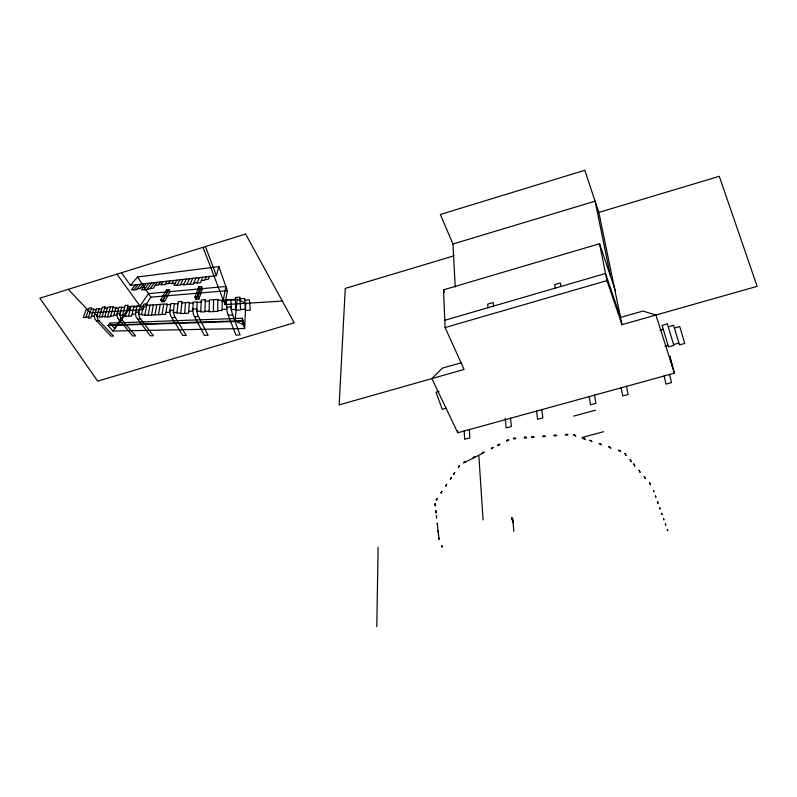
<?xml version="1.0" encoding="UTF-8"?>
<svg xmlns="http://www.w3.org/2000/svg" width="797" height="797" viewBox="0 0 797 797"><rect width="100%" height="100%" fill="white"/><g stroke="black" fill="none" stroke-linecap="round" stroke-linejoin="round"><path stroke-width="1.2" d="M192.774 309.515L192.814 310.8A24.936 19.108 9.5 0 0 193.761 315.064L204.341 335.298L208.097 335.268L198.453 316.469L194.448 316.648M213.407 311.577L213.576 299.702M376.792 626.721L378.107 547.27M244.629 328.494L245.785 303.328L237.217 299.273L223.309 300.23L225.9 286.472L148.511 293.605L139.973 305.968L130.2 306.636L116.631 324.807L114.818 328.623L109.827 323.114L107.904 325.535L113.015 331.064L244.629 328.494L242.198 321.291L242.378 318.252L109.827 323.114M169.851 310.8L169.841 312.025A19.068 14.495 10.7 0 0 170.807 316.11L182.792 335.487L186.269 335.457L175.26 317.465A18.142 13.798 10.6 0 1 173.656 312.573A17.315 13.17 10.6 0 1 173.537 310.591M184.595 313.39L185.571 302.631M237.217 299.273L235.005 320.962L244.769 325.425L242.378 318.252M482.115 453.593L482.713 452.268L484.018 452.019L484.168 452.557L463.545 462.947L464.82 461.324L465.518 461.951M162.12 314.506L163.674 304.145M158.553 314.685L160.197 304.384M155.036 314.855L156.76 304.623M282.337 301.087L224.983 304.593L227.394 290.676L218.856 266.606L137.582 276.987L130.419 285.356L121.523 272.733M151.569 315.024L153.373 304.862M472.8 458.275L474.145 456.631L474.902 457.219M148.142 315.194L150.025 305.092M128.536 316.17L130.847 306.417M130.419 285.356L216.356 275.702L218.856 266.606M107.585 316.887L110.474 307.014M209.392 276.479L208.505 279.179L205.028 279.558M198.911 299.054L202.508 288.624L201.601 286.581L198.732 286.85L194.847 297.181L195.873 299.283L198.911 299.054L197.905 296.942L201.601 286.581M205.965 276.868L204.789 280.235L201.332 280.604M195.873 299.283L199.658 288.893L198.732 286.85M202.587 277.246L200.535 282.716L197.078 283.074L199.24 277.625M195.942 277.994L193.342 284.17L189.945 284.519L192.685 278.362M189.457 278.721L186.727 284.589L183.42 284.928L186.269 279.08M130.2 306.636L128.247 310.511L113.015 331.064M183.121 279.438L180.242 285.077L177.024 285.416L180.012 279.787M176.934 280.126L174.055 285.346L177.233 285.017M164.521 301.595L170.07 291.612L168.974 289.709L166.434 289.949L160.625 299.841L161.851 301.794L164.521 301.595L163.315 299.632L168.974 289.709M161.851 301.794L167.539 291.851L166.434 289.949M173.885 280.474L172.042 283.692L175.141 283.363M168.336 283.553L169.91 280.923M166.942 281.251L164.929 284.499L160.984 284.928L163.066 281.69M68.263 289.331L90.509 312.822L142.633 309.635L150.852 297.161L227.394 290.676M160.187 282.008L158.105 285.137L155.196 285.456M157.328 282.337L153.313 288.215L150.394 288.514M154.508 282.646L150.055 288.982L147.166 289.281M151.709 282.965L146.887 289.67L144.018 289.959L148.949 283.274M146.21 283.583L141.468 289.869L144.297 289.58M143.51 283.891L139.893 288.574L137.144 288.853M140.84 284.19L136.456 289.739L133.727 290.018L138.19 284.489M135.57 284.778L131.405 289.839L134.095 289.56M455.226 287.04L452.935 244.012L595.09 201.173L610.343 275.642M453.971 255.837L345.26 288.424L339.163 404.886L464.103 369.449L445.095 327.567L443.511 289.849L599.553 243.743L615.483 290.845M621.989 324.668L598.826 212.42L719.293 176.316L757.15 286.342L621.989 324.668L606.955 280.604L599.553 243.743M444.786 320.284L605.521 273.481L620.504 317.445L642.94 311.059L655.931 315.044L674.421 373.165L457.757 432.771L431.884 378.585L442.305 368.164L461.304 362.755M445.095 327.567L606.955 280.604M439.017 391.317L436.009 392.164L442.255 409.289L446.24 408.174M668.275 326.76L673.604 325.266L679.423 344.912L684.743 343.437L679.771 326.561L674.431 328.055M660.075 330.197L663.263 329.3M664.897 346.287L668.075 345.4M673.565 344.553L678.875 343.079M573.661 416.114L595.548 410.186M582.009 437.493L603.608 431.705M158.473 284.589L161.402 284.27M165.318 283.871L172.371 283.114M140.601 287.647L143.36 287.358M193.791 283.114L197.198 282.756M180.461 284.649L183.718 284.31M186.817 284.39L190.154 284.051M160.625 299.841L163.315 299.632M194.847 297.181L197.905 296.942M88.696 309.336L86.136 309.515L83.247 317.654L85.837 317.525L89.144 308.031L91.725 307.841L88.198 318.162L90.858 318.033L93.887 308.977L91.276 309.156M104.646 308.23L107.426 308.04M113.064 307.652L115.934 307.453L113.563 316.04L110.634 316.19M127.789 306.636L133.946 306.207L131.694 316.01L125.408 316.319L128.128 305.261L125.119 305.48L122.459 315.961L125.537 315.811M146.728 305.321L167.201 303.906L165.736 314.327L144.765 315.363L147.007 303.906L143.759 304.135L141.537 315.004L144.865 314.835M181.796 302.89L189.397 302.372L188.53 313.201L180.71 313.59L181.945 301.386L178.239 301.655L176.954 313.211L180.77 313.022M205.277 301.266L209.392 300.987M217.8 300.399L222.104 300.1L222.194 310.471L217.77 310.691M239.957 298.865L244.599 298.546L245.436 310.382L250.308 310.143L249.451 299.861L244.719 300.18M99.057 309.087L101.767 308.897M121.662 307.542L124.651 307.333M140.142 306.277L143.36 306.058M174.334 303.946L178.01 303.697M197.188 302.392L201.193 302.113M230.911 300.09L235.424 299.782M93.647 309.704L96.298 309.525M115.724 308.21L118.643 308.011M133.766 306.984L136.905 306.775M167.081 304.733L170.668 304.494M189.327 303.229L193.223 302.96M222.104 301.007L226.487 300.718M169.891 310.402L173.577 310.202M192.794 309.106L196.809 308.887M226.617 307.194L231.14 306.945L231.389 309.565A42.49 32.986 7 0 0 232.704 315.014L240.076 334.979L235.882 335.019L227.922 314.407A40.627 31.501 7.3 0 1 226.677 308.06L226.627 307.632M91.396 316.409L94.086 316.26L96.527 308.798L99.207 308.608L96.646 316.578L99.396 316.439M113.792 315.223L116.741 315.064L118.843 307.253L121.792 307.044L119.61 315.383L122.648 315.223M132.103 314.247L135.291 314.078L137.074 305.988L140.252 305.769L138.419 314.407L141.697 314.237M165.995 312.444L169.651 312.255L170.777 303.657L174.394 303.408L173.288 312.593L177.044 312.394M188.69 311.248L192.655 311.029L193.282 302.103L197.228 301.824L196.66 311.368L200.754 311.159M222.184 309.465L226.657 309.226L226.468 299.802L230.901 299.493L231.23 309.575L235.852 309.336M86.046 316.927L88.666 316.788M102.076 316.638L104.895 316.489M204.899 311.358L209.123 311.139M240.574 309.475L245.356 309.236M96.347 320.832L99.057 320.723L113.543 336.095L110.932 336.115L95.311 319.458A10.022 7.422 13.7 0 1 94.385 316.14L94.604 314.666L97.314 314.506A9.165 6.794 13.7 0 0 97.114 316.558A9.604 7.113 13.7 0 0 99.027 320.733M118.932 319.866L121.911 319.746L135.52 335.906L132.661 335.926L117.747 318.013M137.403 319.079L140.621 318.939L153.403 335.746L150.334 335.776L136.267 317.146A13.938 10.471 12.2 0 1 135.54 313.948L135.679 312.344L138.897 312.155A12.204 9.175 12.2 0 0 138.808 314.387A13.101 9.853 12.1 0 0 140.591 318.949M171.584 317.624L175.26 317.465M228.211 315.204L232.724 315.004M111.51 324.977L243.195 320.693M107.904 325.535L242.198 321.291M116.94 274.158L142.633 309.635M137.582 276.987L150.852 297.161M513.049 522.384L511.694 517.781L512.869 520.311M443.511 289.849L444.507 292.1M452.935 244.012L440.342 214.483L584.819 170.279L598.826 212.42M203.006 247.329L224.983 304.593M205.437 246.572L216.356 275.702M661.729 513.487L662.048 514.683L661.54 513.258M655.562 496.132L655.871 497.268L655.383 495.883M653.61 490.633L653.919 491.769L653.42 490.374M667.438 529.567L667.747 530.752L667.278 529.427M665.475 524.028L665.814 525.283L665.316 523.878M663.612 518.777L663.951 520.033L663.443 518.618M659.747 507.858L660.095 509.163L659.567 507.689M511.694 517.781L512.322 519.963M674.421 373.165L669.839 356.229L672.499 367.138M669.5 374.301L671.492 382.62L666.033 384.114L664.09 375.785M626.442 386.147L628.106 394.505L622.716 395.979L621.092 387.621M594.472 394.943L595.897 403.332L590.557 404.796L589.172 396.398M560.919 286.472L560.361 282.925L554.722 284.569L555.25 288.125M541.801 409.429L542.827 417.867L537.567 419.302L536.57 410.873M510.558 418.026L511.355 426.485L506.135 427.919L505.268 418.246M512.69 518.249L513.846 531.29M493.552 306.088L493.233 302.501L487.694 304.125L487.993 307.702M478.907 456.412L483.072 519.963M469.313 429.374L469.812 437.872L464.651 439.277L464.193 430.778M457.647 430.639L457.757 432.771M437.394 525.054L437.244 523.031L439.027 539.499L438.838 537.855M438.211 532.276L438.041 530.732M198.433 316.479A23.9 18.321 9.4 0 1 196.969 311.358M196.919 311.358A22.695 17.395 9.5 0 1 196.789 309.296M121.891 319.756A11.297 8.438 12.8 0 1 120.098 315.363A10.64 7.94 12.9 0 1 120.178 313.221L117.199 313.38L117.01 314.935A11.965 8.926 12.9 0 0 117.747 318.013M217.8 299.393L217.77 311.358L209.103 311.796L209.412 299.991L217.8 299.393M583.005 437.991L583.005 438.599L585.257 439.366L584.37 438.051L583.005 437.991M205.337 299.702L204.879 311.796L200.714 312.006L201.302 300.001L205.337 299.702M491.44 448.283L491.41 448.91L493.204 447.396L491.44 448.283M450.494 478.698L450.454 479.386L451.431 477.313L450.494 478.698M531.818 436.886L531.788 437.543L534.329 437.354L533.402 436.338L531.818 436.886M453.802 473.807L453.762 474.514L454.758 472.402L453.802 473.807M458.464 466.932L458.414 467.64L459.441 465.488L458.464 466.932M441.11 492.576L441.06 493.253L442.016 491.251L441.11 492.576M445.822 485.622L445.762 486.309L446.738 484.257L445.822 485.622M608.778 446.908L610.96 448.213L610.054 446.978L608.778 446.908M599.214 443.61L601.396 444.925L600.49 443.69L599.214 443.61M618.522 450.285L620.634 451.54L619.737 450.355L618.522 450.285M589.77 440.362L591.962 441.677L591.065 440.442L589.77 440.362M436.397 499.58L436.308 500.267L437.274 498.284L436.397 499.58M497.886 445.025L497.786 445.702L499.968 444.596L499.161 443.979L497.886 445.025M573.671 434.843L575.842 436.138L574.946 434.933L573.671 434.843M506.832 440.542L506.713 441.199L508.914 440.093L508.087 439.526L506.832 440.542M513.577 438.29L513.467 438.878L515.938 438.699L515.031 437.812L513.577 438.29M554.204 435.301L554.084 435.909L556.754 435.72L555.738 434.803L554.204 435.301M113.304 306.815L110.474 316.738L104.736 317.027L107.665 307.214L113.304 306.815M105.055 306.925L101.966 316.997L99.177 317.146L102.325 307.124L105.055 306.925M565.481 434.544L565.312 435.092L567.912 434.903L566.896 434.116L565.481 434.544M543.056 436.188L542.867 436.726L545.467 436.537L544.471 435.75L543.056 436.188M524.854 436.965L524.247 438.091L526.588 437.922L526.478 437.284L524.854 436.965M441.668 545.477L442.056 547.031L441.668 545.477M245.635 234.039L39.85 298.188L97.682 381.165L294.223 322.785L245.635 234.039M667.418 323.891L662.098 325.395L668.514 346.864L673.814 345.39L667.418 323.891M633.774 463.954L634.791 465.956L633.774 463.954M239.867 297.221L235.324 297.55L235.892 310.232L240.604 309.993L239.867 297.221M649.455 482.713L650.482 484.725L649.455 482.713M644.215 476.476L645.221 478.429L644.215 476.476M639.055 470.34L640.021 472.213L639.055 470.34M630.128 459.59L631.174 461.632L630.128 459.59M624.997 453.523L625.994 455.426L624.997 453.523M436.427 515.649L436.577 517.851L436.427 515.649M435.859 510.618L436.019 512.85L435.859 510.618M657.505 501.522L658.003 503.276L657.505 501.522M435.062 503.704L435.222 505.776L435.062 503.704"/></g></svg>
